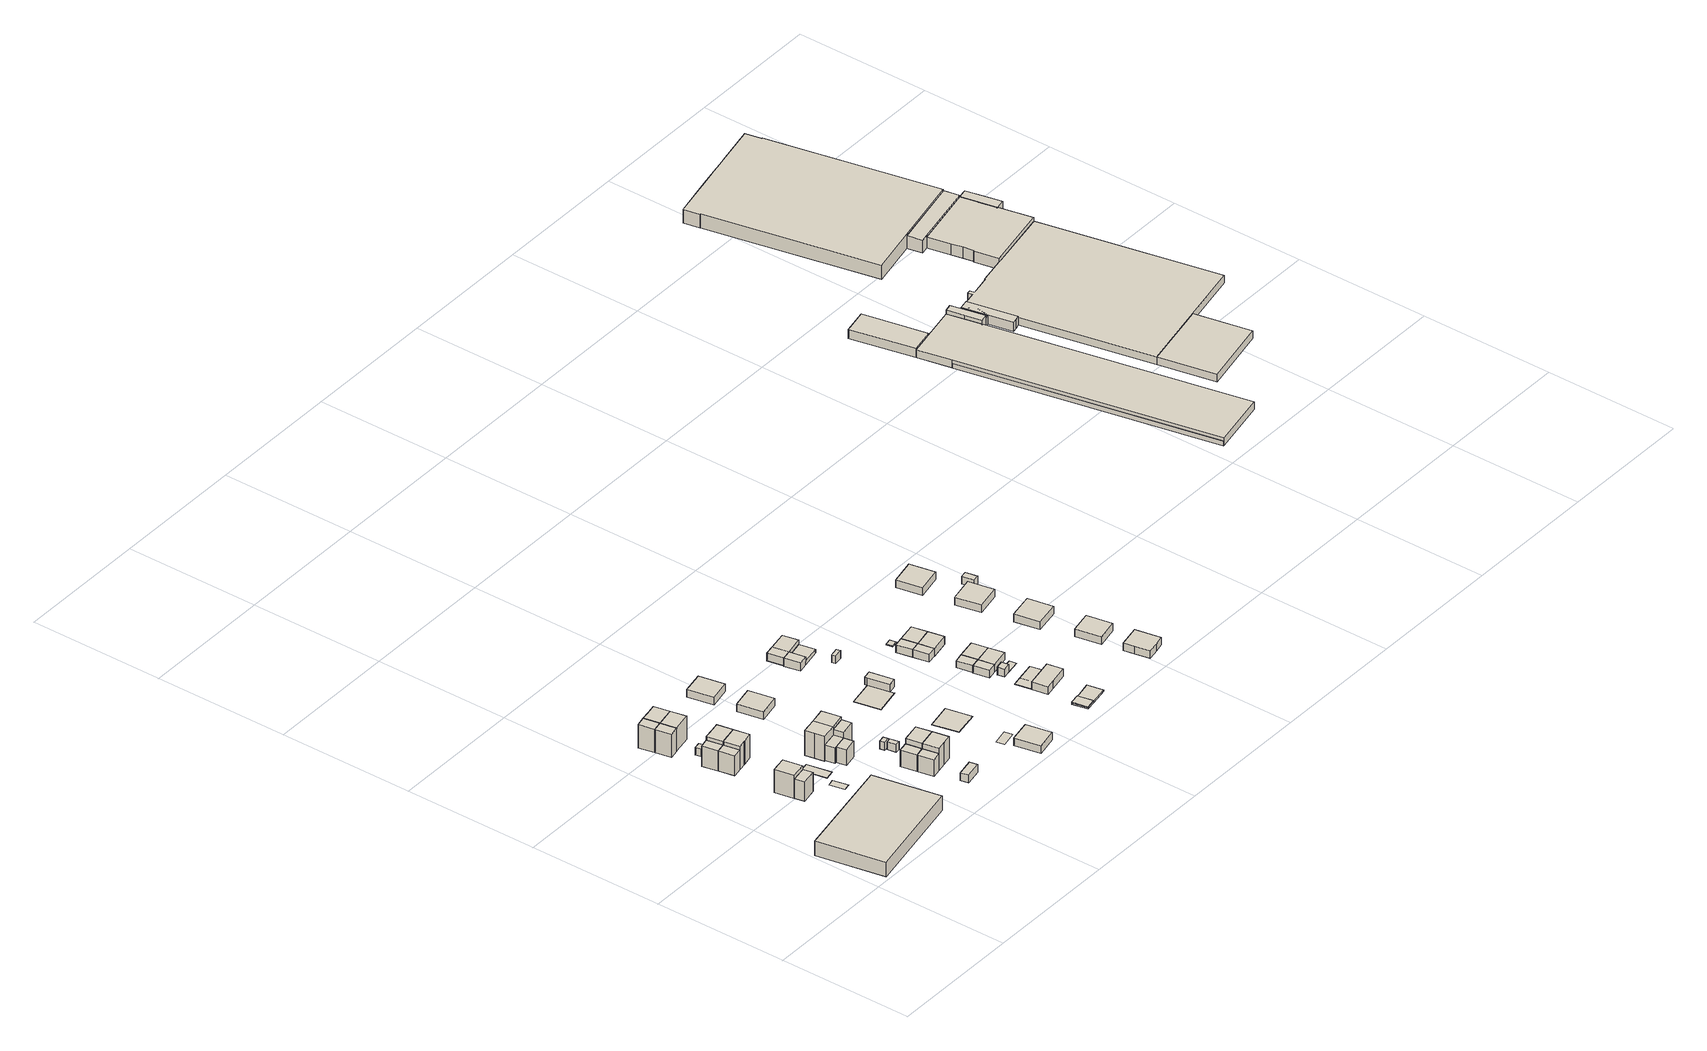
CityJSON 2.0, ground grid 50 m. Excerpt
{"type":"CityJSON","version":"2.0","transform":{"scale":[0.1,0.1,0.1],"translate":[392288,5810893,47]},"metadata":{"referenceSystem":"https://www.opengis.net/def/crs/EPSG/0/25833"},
"CityObjects":{
"building1":{"type":"Building","attributes":{"Gemeindeschluessel":"11000008","BezugspunktDach":"2200","function":"31001_2741","measuredHeight":8.52,"storeysAboveGround":1},"address":[{"country":"Germany","locality":"Berlin","thoroughfareNumber":"137 (3)","thoroughfareName":"Mohriner Allee"}],"geometry":[{"type":"Solid","lod":"1","boundaries":[[[[0,1,2,3,4]],[[5,6,7,8,9]],[[5,9,4,3]],[[6,5,3,2]],[[7,6,2,1]],[[8,7,1,0]],[[9,8,0,4]]]]}]},
"building2":{"type":"Building","attributes":{"Gemeindeschluessel":"11000008","function":"31001_1010"},"address":[{"country":"Germany","locality":"Berlin","thoroughfareNumber":"57","thoroughfareName":"An der Neumark"}],"children":["building2-1","building2-2"]},
"building2-1":{"type":"BuildingPart","attributes":{"BezugspunktDach":"2200","measuredHeight":10.39,"storeysAboveGround":3},"parents":["building2"],"geometry":[{"type":"MultiSurface","lod":"1","boundaries":[[[10,11,12,13,14]],[[15,16,17,18,19]],[[15,19,14,13]],[[16,15,13,12]],[[17,16,12,11]],[[18,17,20,21,22,23,11,10]],[[19,18,10,14]],[[23,22,21,20]]]}]},
"building2-2":{"type":"BuildingPart","attributes":{"BezugspunktDach":"2200","measuredHeight":7.43,"storeysAboveGround":3},"parents":["building2"],"geometry":[{"type":"Solid","lod":"1","boundaries":[[[[24,25,23,22]],[[20,26,27,21]],[[26,20,23,25]],[[27,26,25,24]],[[21,27,24,22]],[[21,22,23,20]]]]}]},
"building3":{"type":"Building","attributes":{"Gemeindeschluessel":"11000008","function":"31001_1010"},"address":[{"country":"Germany","locality":"Berlin","thoroughfareNumber":"73","thoroughfareName":"An der Neumark"}],"children":["building3-1","building3-2"]},
"building3-1":{"type":"BuildingPart","attributes":{"BezugspunktDach":"2200","measuredHeight":10.61,"storeysAboveGround":3},"parents":["building3"],"geometry":[{"type":"MultiSurface","lod":"1","boundaries":[[[28,29,30,31,32,33,34,35]],[[36,37,38,39,40,41,42,43]],[[36,43,35,34]],[[37,36,34,33]],[[38,37,33,32]],[[39,38,32,31]],[[40,39,31,30]],[[41,40,30,29]],[[42,41,29,28]],[[44,45,28,35]],[[43,42,46,45,44]]]}]},
"building3-2":{"type":"BuildingPart","attributes":{"BezugspunktDach":"2200","measuredHeight":7.87,"storeysAboveGround":3},"parents":["building3"],"geometry":[{"type":"Solid","lod":"1","boundaries":[[[[47,45,44,48]],[[43,42,49,50]],[[43,50,48,44]],[[42,43,42,45]],[[49,42,45,47]],[[50,49,47,48]],[[44,45,42,43]]]]}]},
"building4":{"type":"Building","attributes":{"Gemeindeschluessel":"11000008","BezugspunktDach":"2200","function":"31001_2723","measuredHeight":0.146,"storeysAboveGround":1},"address":[{"country":"Germany","locality":"Berlin","thoroughfareNumber":"57 (1)","thoroughfareName":"An der Neumark"}],"geometry":[{"type":"Solid","lod":"1","boundaries":[[[[51,52,53,54]],[[55,56,57,58]],[[55,58,54,53]],[[56,55,53,52]],[[57,56,52,51]],[[58,57,51,54]]]]}]},
"building5":{"type":"Building","attributes":{"Gemeindeschluessel":"11000008","function":"31001_1010"},"address":[{"country":"Germany","locality":"Berlin","thoroughfareNumber":"75","thoroughfareName":"An der Neumark"}],"children":["building5-1","building5-2"]},
"building5-1":{"type":"BuildingPart","attributes":{"BezugspunktDach":"2200","measuredHeight":10.65,"storeysAboveGround":3},"parents":["building5"],"geometry":[{"type":"MultiSurface","lod":"1","boundaries":[[[35,32,59,60,61]],[[62,63,38,43,64]],[[62,64,61,60]],[[63,62,60,59]],[[38,63,59,32]],[[43,38,32,35]],[[64,65,44,35,61]],[[43,44,65,64]]]}]},
"building5-2":{"type":"BuildingPart","attributes":{"BezugspunktDach":"2200","measuredHeight":7.91,"storeysAboveGround":3},"parents":["building5"],"geometry":[{"type":"MultiSurface","lod":"1","boundaries":[[[48,44,65,66]],[[67,68,69,70]],[[67,70,66,65]],[[68,67,64,43]],[[69,68,44,48]],[[70,69,48,66]],[[43,64,65,44]]]}]},
"building6":{"type":"Building","attributes":{"Gemeindeschluessel":"11000008","BezugspunktDach":"2200","function":"31001_2723","measuredHeight":3,"storeysAboveGround":1},"address":[{"country":"Germany","locality":"Berlin","thoroughfareNumber":"75 (1)","thoroughfareName":"An der Neumark"}],"geometry":[{"type":"Solid","lod":"1","boundaries":[[[[71,72,73,74]],[[75,76,77,78]],[[75,78,74,73]],[[76,75,73,72]],[[77,76,72,71]],[[78,77,71,74]]]]}]},
"building7":{"type":"Building","attributes":{"Gemeindeschluessel":"11000008","function":"31001_1010"},"address":[{"country":"Germany","locality":"Berlin","thoroughfareNumber":"77","thoroughfareName":"An der Neumark"}],"children":["building7-1","building7-2"]},
"building7-1":{"type":"BuildingPart","attributes":{"BezugspunktDach":"2200","measuredHeight":10.21,"storeysAboveGround":3},"parents":["building7"],"geometry":[{"type":"MultiSurface","lod":"1","boundaries":[[[79,80,81,82]],[[83,84,85,86]],[[83,86,82,81]],[[84,83,81,80]],[[85,84,80,79]],[[87,79,82]],[[88,87,82,86]],[[88,85,79,87]]]}]},
"building7-2":{"type":"BuildingPart","attributes":{"BezugspunktDach":"2200","measuredHeight":10.26,"storeysAboveGround":3},"parents":["building7"],"geometry":[{"type":"MultiSurface","lod":"1","boundaries":[[[89,79,87,82,90]],[[91,92,93,94,95]],[[91,95,90,82]],[[92,91,82,86,88]],[[93,92,87,88,85,79]],[[94,93,79,89]],[[95,94,89,90]],[[88,86,82,87]],[[79,85,88,87]]]}]},
"building8":{"type":"Building","attributes":{"Gemeindeschluessel":"11000008","function":"31001_1010"},"address":[{"country":"Germany","locality":"Berlin","thoroughfareNumber":"79","thoroughfareName":"An der Neumark"}],"children":["building8-1","building8-2"]},
"building8-1":{"type":"BuildingPart","attributes":{"BezugspunktDach":"2200","measuredHeight":10.25,"storeysAboveGround":3},"parents":["building8"],"geometry":[{"type":"MultiSurface","lod":"1","boundaries":[[[82,96,81,97,98,99]],[[100,101,102,103,91,104]],[[100,104,99,98]],[[101,100,98,97]],[[102,101,97,81]],[[103,102,81,96]],[[91,103,96,82]],[[104,105,106,99]],[[91,82,106,105]]]}]},
"building8-2":{"type":"BuildingPart","attributes":{"BezugspunktDach":"2200","measuredHeight":10.3,"storeysAboveGround":3},"parents":["building8"],"geometry":[{"type":"MultiSurface","lod":"1","boundaries":[[[90,82,106,99,107]],[[104,105,91,95,108]],[[104,108,107,99]],[[105,106,105,91]],[[95,91,82,90]],[[108,95,90,107]],[[105,104,99,106]],[[91,105,106,109,82]]]}]},
"building9":{"type":"Building","attributes":{"Gemeindeschluessel":"11000008","BezugspunktDach":"2200","function":"51009_1611","measuredHeight":0.098,"storeysAboveGround":0},"address":[{"country":"Germany","locality":"Berlin"}],"geometry":[{"type":"Solid","lod":"1","boundaries":[[[[110,111,112,113]],[[114,115,116,117]],[[114,117,113,112]],[[115,114,112,111]],[[116,115,111,110]],[[117,116,110,113]]]]}]},
"building10":{"type":"Building","attributes":{"Gemeindeschluessel":"11000008","BezugspunktDach":"2200","function":"51009_1610","measuredHeight":6.2,"storeysAboveGround":0},"address":[{"country":"Germany","locality":"Berlin"}],"geometry":[{"type":"Solid","lod":"1","boundaries":[[[[118,119,120,121]],[[122,123,124,125]],[[122,125,121,120]],[[123,122,120,119]],[[124,123,119,118]],[[125,124,118,121]]]]}]},
"building11":{"type":"Building","attributes":{"Gemeindeschluessel":"11000008","function":"31001_1010"},"address":[{"country":"Germany","locality":"Berlin","thoroughfareNumber":"55","thoroughfareName":"An der Neumark"}],"children":["building11-1","building11-2"]},
"building11-1":{"type":"BuildingPart","attributes":{"BezugspunktDach":"2200","measuredHeight":10.64,"storeysAboveGround":3},"parents":["building11"],"geometry":[{"type":"MultiSurface","lod":"1","boundaries":[[[126,127,128,129,130]],[[131,132,133,134,135]],[[131,135,130,129]],[[132,131,129,128]],[[136,137,138,139,133,132,128,127]],[[134,133,127,126]],[[135,134,126,130]],[[139,138,137,136]]]}]},
"building11-2":{"type":"BuildingPart","attributes":{"BezugspunktDach":"2200","measuredHeight":6.25,"storeysAboveGround":3},"parents":["building11"],"geometry":[{"type":"Solid","lod":"1","boundaries":[[[[140,121,120,141,137,136]],[[138,142,122,125,143,139]],[[142,138,137,141]],[[122,142,141,120]],[[125,122,120,121]],[[143,125,121,140]],[[139,143,140,136]],[[139,136,137,138]]]]}]},
"building12":{"type":"Building","attributes":{"Gemeindeschluessel":"11000008","BezugspunktDach":"2200","function":"31001_2723","measuredHeight":3,"storeysAboveGround":1},"address":[{"country":"Germany","locality":"Berlin","thoroughfareNumber":"47 (1)","thoroughfareName":"An der Neumark"}],"geometry":[{"type":"Solid","lod":"1","boundaries":[[[[144,145,146,147]],[[148,149,150,151]],[[148,151,147,146]],[[149,148,146,145]],[[150,149,145,144]],[[151,150,144,147]]]]}]},
"building13":{"type":"Building","attributes":{"Gemeindeschluessel":"11000008","function":"31001_1010"},"address":[{"country":"Germany","locality":"Berlin","thoroughfareNumber":"53","thoroughfareName":"An der Neumark"}],"children":["building13-1","building13-2"]},
"building13-1":{"type":"BuildingPart","attributes":{"BezugspunktDach":"2200","measuredHeight":10.52,"storeysAboveGround":3},"parents":["building13"],"geometry":[{"type":"MultiSurface","lod":"1","boundaries":[[[128,152,153,154,129]],[[155,156,157,158,159]],[[155,159,129,154]],[[156,155,154,153]],[[157,156,153,152]],[[160,161,162,163,138,158,157,152,128]],[[159,158,128,129]],[[138,163,162,161,160]]]}]},
"building13-2":{"type":"BuildingPart","attributes":{"BezugspunktDach":"2200","measuredHeight":8.29,"storeysAboveGround":3},"parents":["building13"],"geometry":[{"type":"Solid","lod":"1","boundaries":[[[[164,165,162,161]],[[163,166,142,138]],[[166,163,162,165]],[[142,166,165,164]],[[138,142,164,161]],[[163,138,161,162]]]]}]},
"building14":{"type":"Building","attributes":{"Gemeindeschluessel":"11000008","function":"31001_1010"},"address":[{"country":"Germany","locality":"Berlin","thoroughfareNumber":"49","thoroughfareName":"An der Neumark"}],"children":["building14-1","building14-2"]},
"building14-1":{"type":"BuildingPart","attributes":{"BezugspunktDach":"2200","measuredHeight":10.57,"storeysAboveGround":3},"parents":["building14"],"geometry":[{"type":"MultiSurface","lod":"1","boundaries":[[[167,168,169,170,171]],[[172,173,174,175,176]],[[172,176,171,170]],[[173,172,170,169]],[[174,173,169,168]],[[175,174,168,167]],[[176,177,178,167,171]],[[175,178,177,176]]]}]},
"building14-2":{"type":"BuildingPart","attributes":{"BezugspunktDach":"2200","measuredHeight":6.57,"storeysAboveGround":3},"parents":["building14"],"geometry":[{"type":"Solid","lod":"1","boundaries":[[[[179,178,177,180]],[[176,175,181,182]],[[176,182,180,177]],[[181,175,178,179]],[[182,181,179,180]],[[175,176,177,178]]]]}]},
"building15":{"type":"Building","attributes":{"Gemeindeschluessel":"11000008","function":"31001_1010"},"address":[{"country":"Germany","locality":"Berlin","thoroughfareNumber":"51","thoroughfareName":"An der Neumark"}],"children":["building15-1","building15-2"]},
"building15-1":{"type":"BuildingPart","attributes":{"BezugspunktDach":"2200","measuredHeight":10.56,"storeysAboveGround":3},"parents":["building15"],"geometry":[{"type":"MultiSurface","lod":"1","boundaries":[[[171,183,170,184,185]],[[186,172,187,176,188]],[[186,188,185,184]],[[172,186,184,170]],[[187,172,170,183]],[[176,187,183,171]],[[188,189,177,171,185]],[[176,190,177,189,188]]]}]},
"building15-2":{"type":"BuildingPart","attributes":{"BezugspunktDach":"2200","measuredHeight":6.58,"storeysAboveGround":3},"parents":["building15"],"geometry":[{"type":"MultiSurface","lod":"1","boundaries":[[[180,177,189,191]],[[188,176,182,192]],[[188,192,191,189]],[[176,188,193,188,176,177]],[[182,176,177,180]],[[192,182,180,191]],[[189,177,176,188,193]]]}]},
"building16":{"type":"Building","attributes":{"Gemeindeschluessel":"11000008","BezugspunktDach":"2200","function":"31001_2723","measuredHeight":3,"storeysAboveGround":1},"address":[{"country":"Germany","locality":"Berlin","thoroughfareNumber":"51 (1)","thoroughfareName":"An der Neumark"}],"geometry":[{"type":"Solid","lod":"1","boundaries":[[[[194,195,196,197]],[[198,199,200,201]],[[198,201,197,196]],[[199,198,196,195]],[[200,199,195,194]],[[201,200,194,197]]]]}]},
"building17":{"type":"Building","attributes":{"Gemeindeschluessel":"11000008","BezugspunktDach":"2200","function":"31001_2723","measuredHeight":3,"storeysAboveGround":1},"address":[{"country":"Germany","locality":"Berlin","thoroughfareNumber":"53 (1)","thoroughfareName":"An der Neumark"}],"geometry":[{"type":"Solid","lod":"1","boundaries":[[[[202,203,204,205]],[[206,207,208,209]],[[206,209,205,204]],[[207,206,204,203]],[[208,207,203,202]],[[209,208,202,205]]]]}]},
"building18":{"type":"Building","attributes":{"Gemeindeschluessel":"11000008","BezugspunktDach":"2200","function":"31001_1010","measuredHeight":3,"storeysAboveGround":2},"address":[{"country":"Germany","locality":"Berlin","thoroughfareNumber":"50","thoroughfareName":"An der Neumark"}],"geometry":[{"type":"Solid","lod":"1","boundaries":[[[[210,211,212,213]],[[214,215,216,217]],[[214,217,213,212]],[[215,214,212,211]],[[216,215,211,210]],[[217,216,210,213]]]]}]},
"building19":{"type":"Building","attributes":{"Gemeindeschluessel":"11000008","BezugspunktDach":"2200","function":"31001_1010","measuredHeight":3,"storeysAboveGround":2},"address":[{"country":"Germany","locality":"Berlin","thoroughfareNumber":"52","thoroughfareName":"An der Neumark"}],"geometry":[{"type":"Solid","lod":"1","boundaries":[[[[218,219,220,221]],[[222,223,224,225]],[[222,225,221,220]],[[223,222,220,219]],[[224,223,219,218]],[[225,224,218,221]]]]}]},
"building20":{"type":"Building","attributes":{"Gemeindeschluessel":"11000008","BezugspunktDach":"2200","function":"31001_2463","measuredHeight":0.068,"storeysAboveGround":1},"address":[{"country":"Germany","locality":"Berlin","thoroughfareNumber":"46 (1)","thoroughfareName":"An der Neumark"}],"geometry":[{"type":"MultiSurface","lod":"1","boundaries":[[[226,227,228,229]]]}]},
"building21":{"type":"Building","attributes":{"Gemeindeschluessel":"11000008","BezugspunktDach":"2200","function":"31001_1010","measuredHeight":3.6,"storeysAboveGround":2},"address":[{"country":"Germany","locality":"Berlin","thoroughfareNumber":"44","thoroughfareName":"An der Neumark"}],"geometry":[{"type":"Solid","lod":"1","boundaries":[[[[230,231,232,233]],[[234,235,236,237]],[[234,237,233,232]],[[235,234,232,231]],[[236,235,231,230]],[[237,236,230,233]]]]}]},
"building22":{"type":"Building","attributes":{"Gemeindeschluessel":"11000008","BezugspunktDach":"2200","function":"31001_1010","measuredHeight":0.24,"storeysAboveGround":2},"address":[{"country":"Germany","locality":"Berlin","thoroughfareNumber":"46","thoroughfareName":"An der Neumark"}],"geometry":[{"type":"Solid","lod":"1","boundaries":[[[[238,239,240,241]],[[242,243,244,245]],[[242,245,241,240]],[[243,242,240,239]],[[244,243,239,238]],[[245,244,238,241]]]]}]},
"building23":{"type":"Building","attributes":{"Gemeindeschluessel":"11000008","BezugspunktDach":"2200","function":"31001_1010","measuredHeight":0.187,"storeysAboveGround":2},"address":[{"country":"Germany","locality":"Berlin","thoroughfareNumber":"48","thoroughfareName":"An der Neumark"}],"geometry":[{"type":"Solid","lod":"1","boundaries":[[[[246,247,248,249,250]],[[251,252,253,254,255]],[[251,255,250,249]],[[252,251,249,248]],[[253,252,248,247]],[[254,253,247,246]],[[255,254,246,250]]]]}]},
"building24":{"type":"Building","attributes":{"Gemeindeschluessel":"11000008","BezugspunktDach":"2200","function":"31001_2463","measuredHeight":3,"storeysAboveGround":1},"address":[{"country":"Germany","locality":"Berlin","thoroughfareNumber":"48 (1)","thoroughfareName":"An der Neumark"}],"geometry":[{"type":"Solid","lod":"1","boundaries":[[[[256,257,258,259,260]],[[261,262,248,249,263]],[[261,263,260,259]],[[262,261,259,258]],[[248,262,258,257]],[[249,248,257,256]],[[263,249,256,260]]]]}]},
"building25":{"type":"Building","attributes":{"Gemeindeschluessel":"11000008","function":"31001_1010"},"address":[{"country":"Germany","locality":"Berlin","thoroughfareNumber":"26","thoroughfareName":"An der Neumark"}],"children":["building25-1","building25-2"]},
"building25-1":{"type":"BuildingPart","attributes":{"BezugspunktDach":"2200","measuredHeight":2.65,"storeysAboveGround":3},"parents":["building25"],"geometry":[{"type":"Solid","lod":"1","boundaries":[[[[264,265,266,267]],[[268,269,270,271]],[[268,271,267,266]],[[269,268,266,265]],[[270,269,265,264]],[[271,270,264,267]]]]}]},
"building25-2":{"type":"BuildingPart","attributes":{"BezugspunktDach":"2200","measuredHeight":3.21,"storeysAboveGround":3},"parents":["building25"],"geometry":[{"type":"MultiSurface","lod":"1","boundaries":[[[272,273,274,275]],[[271,270,276,277]],[[271,277,275,274]],[[264,267,274,273]],[[276,270,273,272]],[[277,276,272,275]],[[270,271,267,264]]]}]},
"building26":{"type":"Building","attributes":{"Gemeindeschluessel":"11000008","function":"31001_1010"},"address":[{"country":"Germany","locality":"Berlin","thoroughfareNumber":"24","thoroughfareName":"An der Neumark"}],"children":["building26-1","building26-2"]},
"building26-1":{"type":"BuildingPart","attributes":{"BezugspunktDach":"2200","measuredHeight":2.96,"storeysAboveGround":3},"parents":["building26"],"geometry":[{"type":"Solid","lod":"1","boundaries":[[[[275,274,278,279,280,281]],[[282,283,284,285,286,287]],[[282,287,281,280]],[[283,282,280,279]],[[284,283,279,278]],[[285,284,278,274]],[[286,285,274,275]],[[287,286,275,281]]]]}]},
"building26-2":{"type":"BuildingPart","attributes":{"BezugspunktDach":"2200","measuredHeight":3.04,"storeysAboveGround":3},"parents":["building26"],"geometry":[{"type":"Solid","lod":"1","boundaries":[[[[275,274,280,281]],[[288,289,290,291]],[[288,291,281,280]],[[289,288,280,274]],[[290,289,274,275]],[[291,290,275,281]]]]}]},
"building27":{"type":"Building","attributes":{"Gemeindeschluessel":"11000008","BezugspunktDach":"2200","function":"31001_2523","measuredHeight":3,"storeysAboveGround":1},"address":[{"country":"Germany","locality":"Berlin","thoroughfareNumber":"65 (1)","thoroughfareName":"An der Neumark"}],"geometry":[{"type":"Solid","lod":"1","boundaries":[[[[292,293,294,295]],[[296,297,298,299]],[[296,299,295,294]],[[297,296,294,293]],[[298,297,293,292]],[[299,298,292,295]]]]}]},
"building28":{"type":"Building","attributes":{"Gemeindeschluessel":"11000008","function":"31001_1010"},"address":[{"country":"Germany","locality":"Berlin","thoroughfareNumber":"40","thoroughfareName":"An der Neumark"}],"children":["building28-1","building28-2"]},
"building28-1":{"type":"BuildingPart","attributes":{"BezugspunktDach":"2200","measuredHeight":0.517,"storeysAboveGround":3},"parents":["building28"],"geometry":[{"type":"Solid","lod":"1","boundaries":[[[[300,301,302,303,304,305]],[[306,307,308,309,310,311]],[[306,311,305,304]],[[307,306,304,303]],[[308,307,303,302]],[[309,308,302,301]],[[310,309,301,300]],[[311,310,300,305]]]]}]},
"building28-2":{"type":"BuildingPart","attributes":{"BezugspunktDach":"2200","measuredHeight":1.08,"storeysAboveGround":3},"parents":["building28"],"geometry":[{"type":"Solid","lod":"1","boundaries":[[[[312,313,314,315]],[[316,317,318,319]],[[316,319,315,314]],[[317,316,314,313]],[[318,317,313,312]],[[319,318,312,315]]]]}]},
"building29":{"type":"Building","attributes":{"Gemeindeschluessel":"11000008","BezugspunktDach":"2200","function":"31001_2723","measuredHeight":3,"storeysAboveGround":1},"address":[{"country":"Germany","locality":"Berlin","thoroughfareNumber":"34 (1)","thoroughfareName":"An der Neumark"}],"geometry":[{"type":"Solid","lod":"1","boundaries":[[[[320,321,322,323]],[[324,325,326,327]],[[324,327,323,322]],[[325,324,322,321]],[[326,325,321,320]],[[327,326,320,323]]]]}]},
"building30":{"type":"Building","attributes":{"Gemeindeschluessel":"11000008","function":"31001_1010"},"address":[{"country":"Germany","locality":"Berlin","thoroughfareNumber":"38","thoroughfareName":"An der Neumark"}],"children":["building30-1","building30-2"]},
"building30-1":{"type":"BuildingPart","attributes":{"BezugspunktDach":"2200","measuredHeight":3,"storeysAboveGround":3},"parents":["building30"],"geometry":[{"type":"Solid","lod":"1","boundaries":[[[[328,329,330,331,332,333]],[[334,335,336,337,338,339]],[[334,339,333,332]],[[335,334,332,331]],[[336,335,331,330]],[[337,336,330,329]],[[338,337,329,328]],[[339,338,328,333]]]]}]},
"building30-2":{"type":"BuildingPart","attributes":{"BezugspunktDach":"2200","measuredHeight":0.254,"storeysAboveGround":3},"parents":["building30"],"geometry":[{"type":"Solid","lod":"1","boundaries":[[[[340,341,342,343]],[[334,337,338,339]],[[334,339,343,342]],[[337,334,342,341]],[[338,337,341,340]],[[339,338,340,343]]]]}]},
"building31":{"type":"Building","attributes":{"Gemeindeschluessel":"11000008","function":"31001_1010"},"address":[{"country":"Germany","locality":"Berlin","thoroughfareNumber":"36","thoroughfareName":"An der Neumark"}],"children":["building31-1","building31-2"]},
"building31-1":{"type":"BuildingPart","attributes":{"BezugspunktDach":"2200","measuredHeight":0.199,"storeysAboveGround":3},"parents":["building31"],"geometry":[{"type":"Solid","lod":"1","boundaries":[[[[343,342,344,345,346,347]],[[348,349,335,334,339,350]],[[348,350,347,346]],[[349,348,346,345]],[[335,349,345,344]],[[334,335,344,342]],[[339,334,342,343]],[[350,339,343,347]]]]}]},
"building31-2":{"type":"BuildingPart","attributes":{"BezugspunktDach":"2200","measuredHeight":0.18,"storeysAboveGround":3},"parents":["building31"],"geometry":[{"type":"Solid","lod":"1","boundaries":[[[[343,342,346,347]],[[351,352,353,354]],[[351,354,347,346]],[[352,351,346,342]],[[353,352,342,343]],[[354,353,343,347]]]]}]},
"building32":{"type":"Building","attributes":{"Gemeindeschluessel":"11000008","function":"31001_1010"},"address":[{"country":"Germany","locality":"Berlin","thoroughfareNumber":"34","thoroughfareName":"An der Neumark"}],"children":["building32-1","building32-2"]},
"building32-1":{"type":"BuildingPart","attributes":{"BezugspunktDach":"2200","measuredHeight":2.91,"storeysAboveGround":3},"parents":["building32"],"geometry":[{"type":"Solid","lod":"1","boundaries":[[[[355,356,357,358]],[[359,360,361,362]],[[359,362,358,357]],[[360,359,357,356]],[[361,360,356,355]],[[362,361,355,358]]]]}]},
"building32-2":{"type":"BuildingPart","attributes":{"BezugspunktDach":"2200","measuredHeight":2.87,"storeysAboveGround":3},"parents":["building32"],"geometry":[{"type":"Solid","lod":"1","boundaries":[[[[363,355,358,364]],[[362,361,365,366]],[[362,366,364,358]],[[365,361,355,363]],[[366,365,363,364]],[[362,358,355,361]]]]}]},
"building33":{"type":"Building","attributes":{"Gemeindeschluessel":"11000008","BezugspunktDach":"2200","function":"31001_2723","measuredHeight":0.345,"storeysAboveGround":1},"address":[{"country":"Germany","locality":"Berlin","thoroughfareNumber":"28 (1)","thoroughfareName":"An der Neumark"}],"geometry":[{"type":"Solid","lod":"1","boundaries":[[[[367,368,369,370]],[[371,372,373,374]],[[371,374,370,369]],[[372,371,369,368]],[[373,372,368,367]],[[374,373,367,370]]]]}]},
"building34":{"type":"Building","attributes":{"Gemeindeschluessel":"11000008","function":"31001_1010"},"address":[{"country":"Germany","locality":"Berlin","thoroughfareNumber":"32","thoroughfareName":"An der Neumark"}],"children":["building34-1","building34-2"]},
"building34-1":{"type":"BuildingPart","attributes":{"BezugspunktDach":"2200","measuredHeight":2.76,"storeysAboveGround":3},"parents":["building34"],"geometry":[{"type":"Solid","lod":"1","boundaries":[[[[358,357,375,376]],[[377,378,379,380]],[[377,380,376,375]],[[378,377,375,357]],[[379,378,357,358]],[[380,379,358,376]]]]}]},
"building34-2":{"type":"BuildingPart","attributes":{"BezugspunktDach":"2200","measuredHeight":2.76,"storeysAboveGround":3},"parents":["building34"],"geometry":[{"type":"Solid","lod":"1","boundaries":[[[[364,358,376,381]],[[380,379,382,383]],[[380,383,381,376]],[[382,379,358,364]],[[383,382,364,381]],[[379,380,376,358]]]]}]},
"building35":{"type":"Building","attributes":{"Gemeindeschluessel":"11000008","function":"31001_1010"},"address":[{"country":"Germany","locality":"Berlin","thoroughfareNumber":"30","thoroughfareName":"An der Neumark"}],"children":["building35-1","building35-2"]},
"building35-1":{"type":"BuildingPart","attributes":{"BezugspunktDach":"2200","measuredHeight":3.06,"storeysAboveGround":3},"parents":["building35"],"geometry":[{"type":"MultiSurface","lod":"1","boundaries":[[[384,385,386,387]],[[388,389,390,391]],[[388,391,387,386]],[[389,388,386,385]],[[390,389,385,384]],[[391,390,384,392,393]],[[393,392,384,387]]]}]},
"building35-2":{"type":"BuildingPart","attributes":{"BezugspunktDach":"2200","measuredHeight":3.05,"storeysAboveGround":3},"parents":["building35"],"geometry":[{"type":"Solid","lod":"1","boundaries":[[[[394,384,387,395]],[[393,392,396,397]],[[393,397,395,387]],[[396,392,384,394]],[[397,396,394,395]],[[392,393,387,384]]]]}]},
"building36":{"type":"Building","attributes":{"Gemeindeschluessel":"11000008","function":"31001_1010"},"address":[{"country":"Germany","locality":"Berlin","thoroughfareNumber":"28","thoroughfareName":"An der Neumark"}],"children":["building36-1","building36-2"]},
"building36-1":{"type":"BuildingPart","attributes":{"BezugspunktDach":"2200","measuredHeight":3.03,"storeysAboveGround":3},"parents":["building36"],"geometry":[{"type":"Solid","lod":"1","boundaries":[[[[387,386,398,399]],[[400,401,393,402]],[[400,402,399,398]],[[401,400,398,386]],[[393,401,386,387]],[[402,393,387,399]]]]}]},
"building36-2":{"type":"BuildingPart","attributes":{"BezugspunktDach":"2200","measuredHeight":3.03,"storeysAboveGround":3},"parents":["building36"],"geometry":[{"type":"Solid","lod":"1","boundaries":[[[[395,387,399,403]],[[402,393,397,404]],[[402,404,403,399]],[[397,393,387,395]],[[404,397,395,403]],[[402,399,387,393]]]]}]},
"building37":{"type":"Building","attributes":{"Gemeindeschluessel":"11000008","BezugspunktDach":"2200","function":"51009_1611","measuredHeight":0.085,"storeysAboveGround":0},"address":[{"country":"Germany","locality":"Berlin"}],"geometry":[{"type":"Solid","lod":"1","boundaries":[[[[405,406,407,408]],[[409,410,411,412]],[[409,412,408,407]],[[410,409,407,406]],[[411,410,406,405]],[[412,411,405,408]]]]}]},
"building38":{"type":"Building","attributes":{"Gemeindeschluessel":"11000008","BezugspunktDach":"2200","function":"31001_1010","measuredHeight":2.99,"storeysAboveGround":2},"address":[{"country":"Germany","locality":"Berlin","thoroughfareNumber":"21","thoroughfareName":"An der Neumark"}],"geometry":[{"type":"Solid","lod":"1","boundaries":[[[[413,414,415,416,417,418]],[[419,420,421,422,423,424]],[[419,424,418,417]],[[420,419,417,416]],[[421,420,416,415]],[[422,421,415,414]],[[423,422,414,413]],[[424,423,413,418]]]]}]},
"building39":{"type":"Building","attributes":{"Gemeindeschluessel":"11000008","BezugspunktDach":"2200","function":"31001_1010","measuredHeight":3,"storeysAboveGround":2},"address":[{"country":"Germany","locality":"Berlin","thoroughfareNumber":"19","thoroughfareName":"An der Neumark"}],"geometry":[{"type":"Solid","lod":"1","boundaries":[[[[425,426,427,428]],[[429,430,431,432]],[[429,432,428,427]],[[430,429,427,426]],[[431,430,426,425]],[[432,431,425,428]]]]}]},
"building40":{"type":"Building","attributes":{"Gemeindeschluessel":"11000008","BezugspunktDach":"2200","function":"31001_1010","measuredHeight":3,"storeysAboveGround":2},"address":[{"country":"Germany","locality":"Berlin","thoroughfareNumber":"17","thoroughfareName":"An der Neumark"}],"geometry":[{"type":"Solid","lod":"1","boundaries":[[[[433,434,435,436]],[[437,438,439,440]],[[437,440,436,435]],[[438,437,435,434]],[[439,438,434,433]],[[440,439,433,436]]]]}]},
"building41":{"type":"Building","attributes":{"Gemeindeschluessel":"11000008","BezugspunktDach":"2200","function":"31001_1010","measuredHeight":3,"storeysAboveGround":2},"address":[{"country":"Germany","locality":"Berlin","thoroughfareNumber":"15","thoroughfareName":"An der Neumark"}],"geometry":[{"type":"Solid","lod":"1","boundaries":[[[[441,442,443,444]],[[445,446,447,448]],[[445,448,444,443]],[[446,445,443,442]],[[447,446,442,441]],[[448,447,441,444]]]]}]},
"building42":{"type":"Building","attributes":{"Gemeindeschluessel":"11000008","BezugspunktDach":"2200","function":"31001_1010","measuredHeight":3,"storeysAboveGround":2},"address":[{"country":"Germany","locality":"Berlin","thoroughfareNumber":"13","thoroughfareName":"An der Neumark"}],"geometry":[{"type":"Solid","lod":"1","boundaries":[[[[449,450,451,452]],[[453,454,455,456]],[[453,456,452,451]],[[454,453,451,450]],[[455,454,450,449]],[[456,455,449,452]]]]}]},
"building43":{"type":"Building","attributes":{"Gemeindeschluessel":"11000008","BezugspunktDach":"2200","function":"31001_2723","measuredHeight":3,"storeysAboveGround":1},"address":[{"country":"Germany","locality":"Berlin","thoroughfareNumber":"15 (1)","thoroughfareName":"An der Neumark"}],"geometry":[{"type":"Solid","lod":"1","boundaries":[[[[457,458,459,460]],[[461,462,463,464]],[[461,464,460,459]],[[462,461,459,458]],[[463,462,458,457]],[[464,463,457,460]]]]}]},
"building44":{"type":"Building","attributes":{"Gemeindeschluessel":"11000008","function":"31001_2741"},"address":[{"country":"Germany","locality":"Berlin","thoroughfareNumber":"105 (2)","thoroughfareName":"Mohriner Allee"}],"children":["building44-1","building44-2","building44-3","building44-4","building44-5","building44-6","building44-7","building44-8","building44-9","building44-10","building44-11","building44-12"]},
"building44-1":{"type":"BuildingPart","attributes":{"BezugspunktDach":"2200","measuredHeight":8.37,"storeysAboveGround":1},"parents":["building44"],"geometry":[{"type":"MultiSurface","lod":"1","boundaries":[[[465,466,467,468,469,470,471,472,473,474,475,476,477,478,479]],[[480,481,482,483,484,485,486,487,488,489,490,491,492,493,494]],[[480,494,479,478]],[[481,480,478,477]],[[482,481,477,476]],[[483,482,476,475]],[[484,483,475,474]],[[485,484,474,473]],[[486,485,473,472]],[[487,486,472,471]],[[488,487,471,470]],[[489,488,470,469]],[[495,496,489,469,468]],[[491,490,468,467]],[[492,491,467,466]],[[493,492,466,465]],[[494,493,465,479]],[[490,489,496,495]]]}]},
"building44-2":{"type":"BuildingPart","attributes":{"BezugspunktDach":"2200","measuredHeight":3.92,"storeysAboveGround":1},"parents":["building44"],"geometry":[{"type":"MultiSurface","lod":"1","boundaries":[[[497,498,499,500,501,502,503]],[[504,505,506,507,508,509,510]],[[504,510,503,502]],[[505,504,502,501]],[[506,511,512,501,500]],[[507,506,500,499]],[[508,507,499,498]],[[509,508,498,497]],[[510,509,497,503]],[[505,512,511,506]]]}]},
"building44-3":{"type":"BuildingPart","attributes":{"BezugspunktDach":"2200","measuredHeight":3.92,"storeysAboveGround":1},"parents":["building44"],"geometry":[{"type":"MultiSurface","lod":"1","boundaries":[[[513,514,497,515,503,516]],[[510,517,509,518,519,520]],[[510,520,516,503]],[[517,510,503,515]],[[509,517,515,497]],[[518,509,497,514]],[[519,518,514,513]],[[516,520,521,522]],[[519,513,522,521]]]}]},
"building44-4":{"type":"BuildingPart","attributes":{"BezugspunktDach":"2200","measuredHeight":6.09,"storeysAboveGround":1},"parents":["building44"],"geometry":[{"type":"MultiSurface","lod":"1","boundaries":[[[523,524,525,526,527,528,529]],[[530,520,521,518,531,532,533]],[[530,533,529,528]],[[520,530,528,527]],[[522,516,527,526]],[[534,514,513,522,521,526,525]],[[531,518,525,524]],[[535,536,524,523]],[[533,537,535,532,523,529]],[[521,520,516,522]],[[518,519,513,514,534]],[[519,521,522,513]],[[532,531,536,535]],[[538,532,535,537,533]]]}]},
"building44-5":{"type":"BuildingPart","attributes":{"BezugspunktDach":"2200","measuredHeight":3,"storeysAboveGround":1},"parents":["building44"],"geometry":[{"type":"MultiSurface","lod":"1","boundaries":[[[539,540,541,536,537,542,543]],[[544,533,531,545,546,547,548]],[[533,544,542,537]],[[545,531,536,541]],[[546,545,541,540]],[[547,549,550,540,539]],[[548,547,539,543]],[[544,548,543,542]],[[536,531,532,535]],[[537,535,532,533]],[[550,549,547,546]]]}]},
"building44-6":{"type":"BuildingPart","attributes":{"BezugspunktDach":"2200","measuredHeight":1.79,"storeysAboveGround":1},"parents":["building44"],"geometry":[{"type":"Solid","lod":"1","boundaries":[[[[551,550,549,552]],[[547,546,553,554]],[[547,554,552,549]],[[553,546,550,551]],[[554,553,551,552]],[[546,547,549,550]]]]}]},
"building44-7":{"type":"BuildingPart","attributes":{"BezugspunktDach":"2200","measuredHeight":5.26,"storeysAboveGround":1},"parents":["building44"],"geometry":[{"type":"MultiSurface","lod":"1","boundaries":[[[555,556,557,558,559,495]],[[560,488,561,562,563,490]],[[488,560,559,558]],[[561,488,558,557]],[[564,565,557,556]],[[563,562,556,555]],[[490,563,555,495]],[[560,489,496,559]],[[490,495,496,489]],[[562,561,565,564]]]}]},
"building44-8":{"type":"BuildingPart","attributes":{"BezugspunktDach":"2200","measuredHeight":6.04,"storeysAboveGround":1},"parents":["building44"],"geometry":[{"type":"MultiSurface","lod":"1","boundaries":[[[566,567,568,569,570,571,572,573,574,575,576,565,564]],[[561,577,578,579,580,581,582,583,584,585,586,587,562]],[[561,562,561,565]],[[577,561,565,576]],[[578,577,576,575]],[[582,581,572,571]],[[588,589,582,571,570]],[[584,583,570,569]],[[585,584,569,568]],[[586,585,568,567]],[[587,586,567,566]],[[562,587,566,564]],[[565,561,562,564]],[[579,590,591,574]],[[578,575,591,590]],[[573,580,579,574]],[[581,580,573,572]],[[583,582,589,588]]]}]},
"building44-9":{"type":"BuildingPart","attributes":{"BezugspunktDach":"2200","measuredHeight":2.96,"storeysAboveGround":1},"parents":["building44"],"geometry":[{"type":"MultiSurface","lod":"1","boundaries":[[[511,592,593,594,589,588,595,596,597,598,599,600,512]],[[601,602,603,604,605,606,583,582,607,608,609,506,505]],[[601,505,512,600]],[[602,601,600,599]],[[603,602,599,598]],[[604,603,598,597]],[[605,604,597,596]],[[606,605,596,595]],[[583,606,595,588]],[[607,582,589,594]],[[608,607,594,593]],[[610,611,593,592]],[[506,609,592,511]],[[588,589,582,583]],[[609,608,611,610]],[[506,511,512,505]]]}]},
"building44-10":{"type":"BuildingPart","attributes":{"BezugspunktDach":"2200","measuredHeight":2.94,"storeysAboveGround":1},"parents":["building44"],"geometry":[{"type":"MultiSurface","lod":"1","boundaries":[[[612,613,611,610]],[[608,614,615,609]],[[614,608,611,613]],[[615,614,613,612]],[[609,615,612,610]],[[616,608,609,610,611]]]}]},
"building44-11":{"type":"BuildingPart","attributes":{"BezugspunktDach":"2200","measuredHeight":6.25,"storeysAboveGround":1},"parents":["building44"],"geometry":[{"type":"MultiSurface","lod":"1","boundaries":[[[617,618,619,620,621,622,623,624]],[[577,625,626,627,581,580,590,578]],[[577,578,624,623]],[[625,577,623,622]],[[626,625,622,621]],[[627,626,621,620]],[[581,627,620,619]],[[573,572,619,618]],[[591,574,579,574,573,618,617]],[[590,580,579]],[[578,575,591,590,617,624]],[[580,581,572,573]],[[590,579,574,591]],[[573,574,579,580]],[[590,591,575,578]]]}]},
"building44-12":{"type":"BuildingPart","attributes":{"BezugspunktDach":"2200","measuredHeight":4.75,"storeysAboveGround":1},"parents":["building44"],"geometry":[{"type":"MultiSurface","lod":"1","boundaries":[[[628,629,630,631,632]],[[633,544,548,634,635]],[[633,635,632,631]],[[544,633,631,630]],[[543,542,544,630,629]],[[634,548,629,628]],[[635,634,628,632]],[[543,548,544,542]]]}]}
},
"vertices":[
[53,8,65],[445,84,65],[421,208,65],[397,333,65],[5,258,65],[397,333,8],[421,208,8],[445,84,8],[53,8,8],[5,258,8],
[214,501,94],[273,512,94],[266,547,94],[259,582,94],[201,571,94],[259,582,4],[266,547,4],[273,512,4],[214,501,4],[201,571,4],[273,512,5],[214,501,5],[214,501,80],[273,512,80],
[222,464,80],[280,476,80],[280,476,5],[222,464,5],
[234,733,95],[263,738,95],[269,740,95],[304,747,95],[292,805,95],[258,798,95],[251,797,95],[223,791,95],[251,797,3],[258,798,3],[292,805,3],[304,747,3],[269,740,3],[263,738,3],[234,733,3],[223,791,3],[223,791,81],[234,733,81],[234,733,31],
[198,726,81],[186,784,81],[198,726,3],[186,784,3],
[345,396,11],[370,402,11],[358,458,11],[333,452,11],[358,458,10],[370,402,10],[345,396,10],[333,452,10],
[281,863,95],[246,856,95],[211,850,95],[246,856,3],[281,863,3],[211,850,3],[211,850,81],
[175,842,81],[211,850,2],[223,791,2],[186,784,2],[175,842,2],
[215,874,33],[238,878,33],[234,898,33],[211,894,33],[234,898,3],[238,878,3],[215,874,3],[211,894,3],
[192,954,93],[262,968,93],[251,1026,93],[181,1012,93],[251,1026,2],[262,968,2],[192,954,2],[181,1012,2],[186,983,93],[186,983,2],
[155,947,93],[144,1005,93],[181,1012,1],[186,983,1],[192,954,1],[155,947,1],[144,1005,1],
[216,1019,93],[239,1084,93],[204,1077,93],[169,1071,93],[204,1077,1],[239,1084,1],[251,1026,1],[216,1019,1],[169,1071,1],[175,1042,1],[175,1042,93],
[132,1063,93],[132,1063,1],[179,1020,93],
[361,482,8],[396,488,8],[379,579,8],[344,572,8],[379,579,7],[396,488,7],[361,482,7],[344,572,7],
[449,470,73],[500,481,73],[493,517,73],[441,507,73],[493,517,11],[500,481,11],[449,470,11],[441,507,11],
[422,578,105],[428,543,105],[487,554,105],[473,624,105],[415,613,105],[473,624,8],[487,554,8],[428,543,8],[422,578,8],[415,613,8],[428,543,73],[487,554,73],[487,554,11],[428,543,11],
[436,506,73],[494,518,73],[494,518,11],[436,506,11],
[607,103,45],[670,115,45],[664,144,45],[601,132,45],[664,144,15],[670,115,15],[607,103,15],[601,132,15],
[545,566,105],[538,601,105],[531,635,105],[531,635,10],[538,601,10],[545,566,10],[487,554,10],[473,624,10],[487,554,53],[487,554,94],[545,566,94],[545,566,11],
[494,518,94],[552,529,94],[552,529,11],
[605,219,100],[639,226,100],[674,233,100],[663,292,100],[593,278,100],[663,292,14],[674,233,14],[639,226,14],[605,219,14],[593,278,14],[593,278,80],[605,219,80],
[568,212,80],[557,270,80],[568,212,14],[557,270,14],
[628,285,100],[651,350,100],[582,336,100],[651,350,14],[628,285,14],[582,336,14],[582,336,80],[593,278,47],
[545,329,80],[545,329,14],[582,336,36],
[598,386,45],[616,389,45],[610,422,45],[592,418,45],[610,422,15],[616,389,15],[598,386,15],[592,418,15],
[585,422,44],[609,427,44],[605,445,44],[582,440,44],[605,445,14],[609,427,14],[585,422,14],[582,440,14],
[490,835,37],[570,851,37],[551,945,37],[472,929,37],[551,945,7],[570,851,7],[490,835,7],[472,929,7],
[456,1007,37],[535,1023,37],[517,1117,37],[437,1102,37],[517,1117,7],[535,1023,7],[456,1007,7],[437,1102,7],
[842,139,14],[901,152,14],[895,181,14],[836,168,14],
[873,17,45],[953,33,45],[934,127,45],[855,112,45],[934,127,14],[953,33,14],[873,17,14],[855,112,14],
[804,293,16],[898,311,16],[879,406,16],[785,387,16],[879,406,14],[898,311,14],[804,293,14],[785,387,14],
[750,564,17],[845,583,17],[842,598,17],[826,677,17],[732,659,17],[826,677,15],[842,598,15],[845,583,15],[750,564,15],[732,659,15],
[826,677,47],[842,598,47],[871,604,47],[854,692,47],[824,686,47],[854,692,17],[871,604,17],[824,686,17],
[798,903,28],[868,917,28],[857,975,28],[787,961,28],[857,975,13],[868,917,13],[798,903,13],[787,961,13],
[762,896,45],[798,903,45],[787,961,45],[750,954,45],[762,896,13],[750,954,13],
[857,975,45],[845,1033,45],[775,1020,45],[739,1013,45],[775,1020,16],[845,1033,16],[857,975,16],[787,961,16],[750,954,16],[739,1013,16],
[775,1020,15],[787,961,15],[750,954,15],[739,1013,15],
[857,827,48],[889,833,48],[886,848,48],[854,842,48],[886,848,18],[889,833,18],[857,827,18],[854,842,18],
[1154,43,20],[1191,50,20],[1260,64,20],[1249,122,20],[1180,108,20],[1143,101,20],[1180,108,15],[1249,122,15],[1260,64,15],[1191,50,15],[1154,43,15],[1143,101,15],
[1154,43,24],[1191,50,24],[1180,108,24],[1143,101,24],[1180,108,16],[1191,50,16],[1154,43,16],[1143,101,16],
[1128,358,47],[1157,364,47],[1152,390,47],[1123,384,47],[1152,390,17],[1157,364,17],[1128,358,17],[1123,384,17],
[1137,191,47],[1173,198,47],[1243,212,47],[1232,270,47],[1162,256,47],[1125,249,47],[1162,256,17],[1232,270,17],[1243,212,17],[1173,198,17],[1137,191,17],[1125,249,17],
[1137,191,19],[1173,198,19],[1162,256,19],[1125,249,19],
[1232,270,19],[1220,328,19],[1150,315,19],[1114,308,19],[1150,315,17],[1220,328,17],[1114,308,17],
[1150,315,18],[1162,256,18],[1125,249,18],[1114,308,18],
[1133,402,44],[1203,416,44],[1191,474,44],[1122,460,44],[1191,474,15],[1203,416,15],[1133,402,15],[1122,460,15],
[1096,395,44],[1085,453,44],[1096,395,15],[1085,453,15],
[1039,739,21],[1063,743,21],[1059,767,21],[1035,762,21],[1059,767,18],[1063,743,18],[1039,739,18],[1035,762,18],
[1180,532,44],[1110,519,44],[1180,532,17],[1191,474,17],[1122,460,17],[1110,519,17],
[1074,511,44],[1085,453,17],[1074,511,17],
[1082,604,47],[1152,618,47],[1140,676,47],[1071,662,47],[1140,676,16],[1152,618,16],[1082,604,16],[1071,662,16],[1082,604,17],[1071,662,17],
[1045,597,47],[1034,655,47],[1045,597,17],[1034,655,17],
[1129,734,47],[1059,721,47],[1129,734,17],[1140,676,17],[1059,721,17],
[1022,713,47],[1022,713,17],
[1157,364,16],[1211,374,16],[1206,400,16],[1152,390,16],[1206,400,15],[1211,374,15],[1157,364,15],[1152,390,15],
[1475,103,49],[1486,50,49],[1529,58,49],[1565,66,49],[1547,160,49],[1467,144,49],[1547,160,20],[1565,66,20],[1529,58,20],[1486,50,20],[1475,103,20],[1467,144,20],
[1452,219,49],[1532,235,49],[1514,329,49],[1434,313,49],[1514,329,19],[1532,235,19],[1452,219,19],[1434,313,19],
[1397,422,49],[1491,440,49],[1473,534,49],[1379,516,49],[1473,534,19],[1491,440,19],[1397,422,19],[1379,516,19],
[1357,627,48],[1450,645,48],[1432,740,48],[1338,721,48],[1432,740,18],[1450,645,18],[1357,627,18],[1338,721,18],
[1316,832,48],[1410,851,48],[1392,945,48],[1298,926,48],[1392,945,18],[1410,851,18],[1316,832,18],[1298,926,18],
[1450,728,48],[1473,732,48],[1465,776,48],[1442,772,48],[1465,776,18],[1473,732,18],[1450,728,18],[1442,772,18],
[2460,2600,72],[2461,2600,72],[2592,1974,72],[2773,2013,72],[3035,2069,72],[3037,2069,72],[2906,2694,72],[2903,2693,72],[2891,2753,72],[2751,2724,72],[2710,2715,72],[2669,2707,72],[2601,2692,72],[2557,2683,72],[2448,2660,72],[2557,2683,17],[2601,2692,17],[2669,2707,17],[2710,2715,17],[2751,2724,17],[2891,2753,17],[2903,2693,17],[2906,2694,17],[3037,2069,17],[3035,2069,17],[2773,2013,17],[2592,1974,17],[2461,2600,17],[2460,2600,17],[2448,2660,17],[2773,2013,67],[3035,2069,67],
[2606,1560,52],[2624,1471,52],[2642,1475,52],[2660,1480,52],[2623,1661,52],[2605,1657,52],[2587,1653,52],[2605,1657,17],[2623,1661,17],[2660,1480,17],[2642,1475,17],[2624,1471,17],[2606,1560,17],[2587,1653,17],[2660,1480,47],[2623,1661,47],
[2581,1603,52],[2591,1556,52],[2614,1610,52],[2571,1650,52],[2614,1610,17],[2591,1556,17],[2581,1603,17],[2571,1650,17],[2578,1618,17],[2578,1618,52],
[2550,1611,61],[2563,1549,61],[2591,1556,61],[2578,1618,61],[2571,1650,61],[2564,1680,61],[2537,1674,61],[2564,1680,17],[2563,1549,17],[2550,1611,17],[2537,1674,17],[2591,1556,40],[2550,1611,47],[2563,1549,47],[2537,1674,47],[2547,1627,17],
[2350,1506,47],[2543,564,47],[2756,608,47],[2412,1649,47],[2324,1631,47],[2412,1649,17],[2756,608,17],[2543,564,17],[2350,1506,17],[2324,1631,17],[2350,1506,35],[2543,564,35],
[2540,564,35],[2348,1505,35],[2540,564,17],[2348,1505,17],
[2784,1958,67],[2813,1964,67],[3048,2013,67],[3037,2069,67],[3036,2069,67],[3036,2069,17],[3048,2013,17],[2813,1964,17],[2784,1958,17],[2813,1964,61],[3048,2013,61],
[2831,1879,61],[2840,1838,61],[2847,1801,61],[2844,1800,61],[2862,1711,61],[3103,1757,61],[3077,1881,61],[3075,1880,61],[3075,1885,61],[3048,2012,61],[3049,2012,61],[3049,2012,17],[3048,2012,17],[3075,1885,17],[3075,1880,17],[3077,1881,17],[3103,1757,17],[2862,1711,17],[2844,1800,17],[2847,1801,17],[2840,1838,17],[2831,1879,17],[2862,1711,47],[3103,1757,47],[3062,1946,17],[3062,1946,61],
[2759,1002,47],[3016,1054,47],[3239,1099,47],[2759,1691,47],[2759,1688,47],[2684,1673,47],[2680,1690,47],[2668,1688,47],[2672,1671,47],[2672,1671,17],[2668,1688,17],[2680,1690,17],[2684,1673,17],[2759,1688,17],[2759,1691,17],[3239,1099,17],[3016,1054,17],[2759,1002,17],[2759,1002,46],[3016,1054,46],
[2802,791,46],[3058,845,46],[3058,845,17],[2802,791,17],[3016,1054,26],
[3062,1946,62],[3075,1880,62],[3077,1881,62],[3111,1888,62],[3097,1953,62],[3083,2019,62],[3049,2012,62],[3048,2012,62],[3083,2019,17],[3097,1953,17],[3111,1888,17],
[2323,1631,53],[2324,1631,53],[2412,1649,53],[2366,1883,53],[2274,1864,53],[2366,1883,17],[2323,1631,17],[2274,1864,17]
]}
